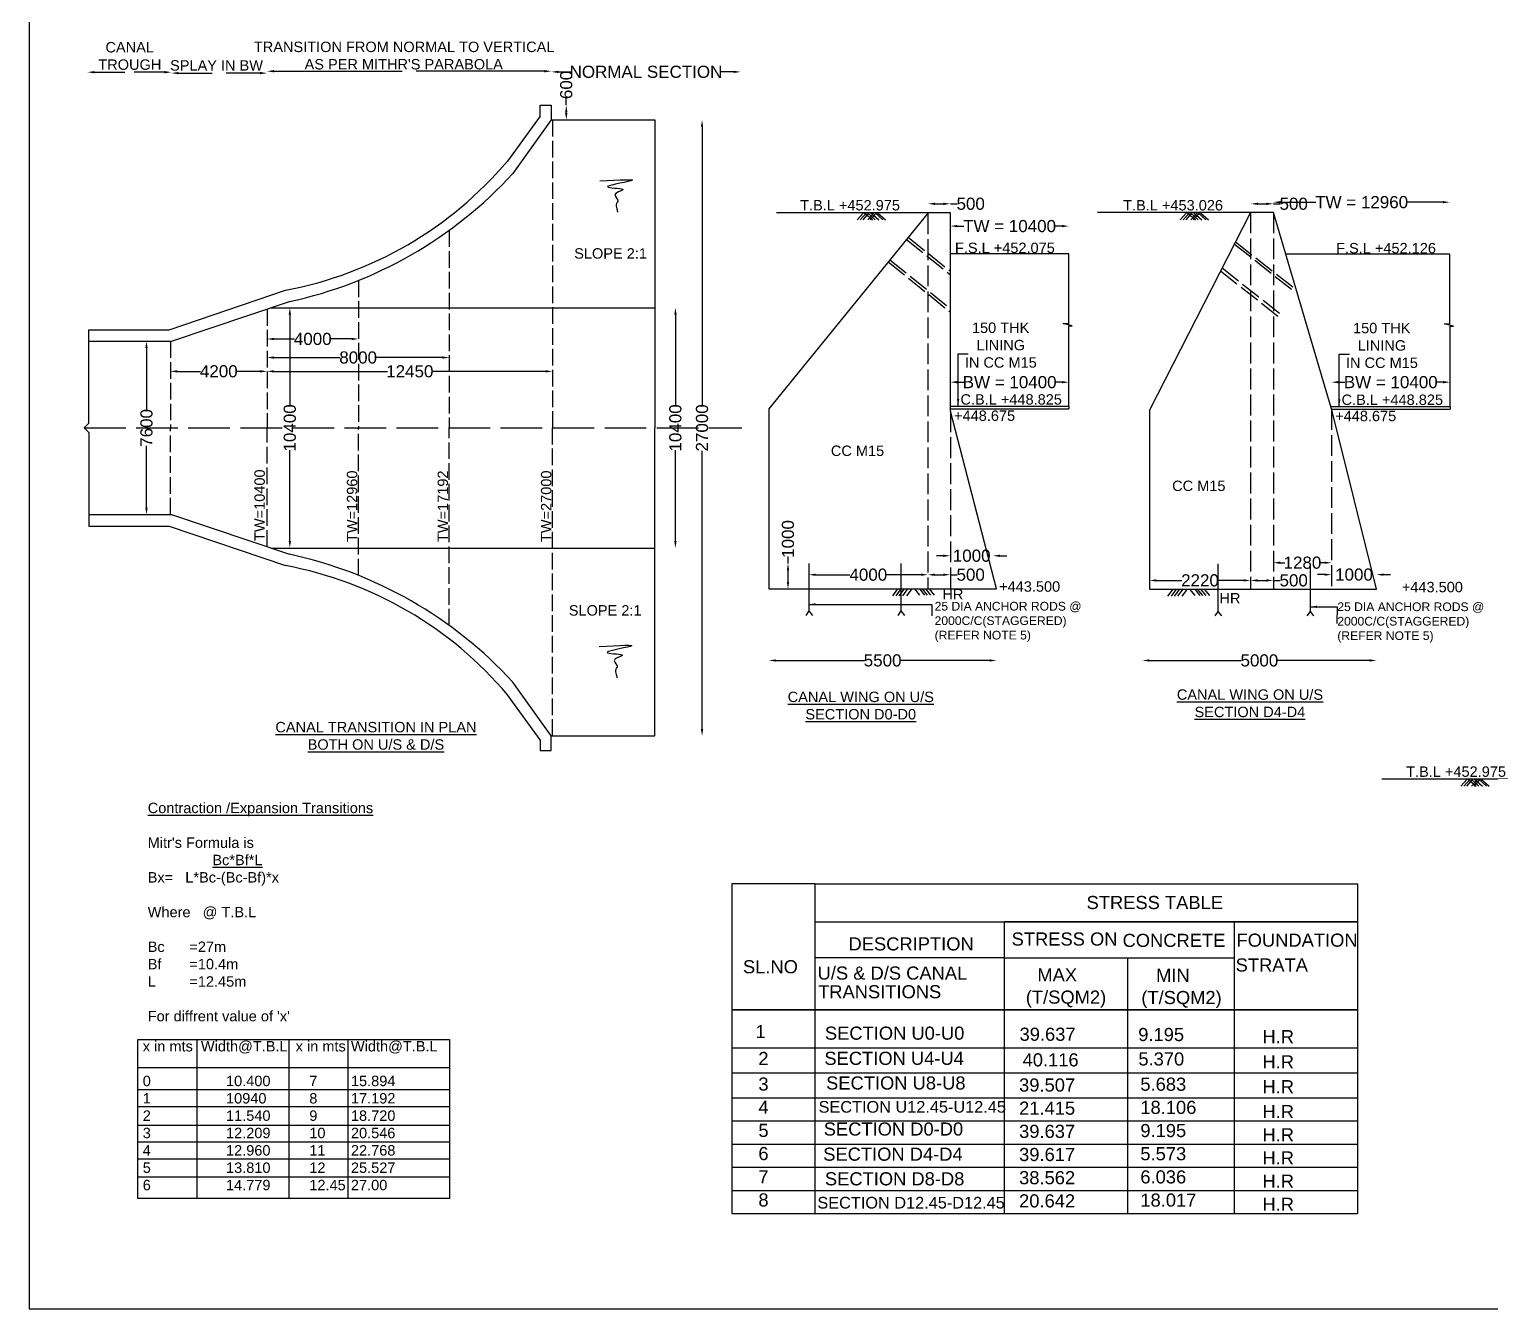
# Model space of a CAD drawing. Header units: millimetres. Extents: x 5124 to 2235148, y 2311 to 45645139.
# Drawn here: x 2156427 to 2198549, y 45589287 to 45626167 of the extents above; entities that cross this region are included whole.
import ezdxf

# ---------------------------------------------------------------- set-up
doc = ezdxf.new("R2010")
doc.units = ezdxf.units.MM
doc.header["$MEASUREMENT"] = 0
doc.linetypes.add('ACAD_ISO02W100', pattern=[15, 12, -3])
for name, color, linetype in [('DIMENSION', 7, 'Continuous'), ('DRAWING', 7, 'Continuous'), ('TEXT', 7, 'Continuous')]:
    doc.layers.add(name, color=color, linetype=linetype)
doc.styles.get("Standard").update_dxf_attribs({"font": 'arial.ttf', "height": 350})
doc.dimstyles.get("Standard").update_dxf_attribs({"dimtxt": 225, "dimasz": 200, "dimexe": 0.18, "dimexo": 0.0625, "dimgap": 0.09, "dimtad": 0, "dimdec": 0, "dimzin": 0, "dimdsep": 46, "dimtxsty": 'Standard', "dimcen": 0.09, "dimse1": 1, "dimse2": 1, "dimadec": 0, "dimazin": 0, "dimtfac": 1, "dimtdec": 0, "dimtofl": 0, "dimtmove": 0, "dimatfit": 3, "dimfxl": 1, "dimtolj": 1, "dimtzin": 0, "dimarcsym": 0})

# ---------------------------------------------------------------- blocks, each defined once
blk = doc.blocks.new('*D108')
at = {"layer": 'Defpoints', "color": 0, "transparency": 16777216}
for p in [(2159806, 45617175), (2159806, 45617175), (2159806, 45612178)]:
    blk.add_point(p, dxfattribs=at)
at = {"layer": 'DIMENSION', "color": 0, "lineweight": -2, "transparency": 16777216}
for p, q in [((2159806, 45616975), (2159806, 45615197)), ((2159806, 45612378), (2159806, 45614156))]:
    blk.add_line(p, q, dxfattribs=at)
at = {"layer": 'DIMENSION', "color": 0, "transparency": 16777216}
for points in [[(2159773, 45616975), (2159840, 45616975), (2159806, 45617175)], [(2159773, 45612378), (2159840, 45612378), (2159806, 45612178)]]:
    blk.add_solid(points, dxfattribs=at)
at = {"layer": 'DIMENSION', "color": 0, "transparency": 16777216, "insert": (2159806, 45614676), "char_height": 350, "attachment_point": 5, "rotation": 90}
blk.add_mtext('\\A1;7600', dxfattribs=at)
blk = doc.blocks.new('*D109')
at = {"layer": 'Defpoints', "color": 0, "transparency": 16777216}
for p in [(2160499, 45616167), (2163281, 45616306), (2163281, 45616167)]:
    blk.add_point(p, dxfattribs=at)
at = {"layer": 'DIMENSION', "color": 0, "lineweight": -2, "transparency": 16777216}
for p, q in [((2160699, 45616306), (2161361, 45616306)), ((2163081, 45616306), (2162419, 45616306))]:
    blk.add_line(p, q, dxfattribs=at)
at = {"layer": 'DIMENSION', "color": 0, "transparency": 16777216}
for points in [[(2160699, 45616340), (2160699, 45616273), (2160499, 45616306)], [(2163081, 45616340), (2163081, 45616273), (2163281, 45616306)]]:
    blk.add_solid(points, dxfattribs=at)
at = {"layer": 'DIMENSION', "color": 0, "transparency": 16777216, "insert": (2161890, 45616306), "char_height": 350, "attachment_point": 5}
blk.add_mtext('\\A1;4200', dxfattribs=at)
blk = doc.blocks.new('*D110')
at = {"layer": 'Defpoints', "color": 0, "transparency": 16777216}
for p in [(2163281, 45617239), (2165916, 45617239), (2165916, 45617239)]:
    blk.add_point(p, dxfattribs=at)
at = {"layer": 'DIMENSION', "color": 0, "lineweight": -2, "transparency": 16777216}
for p, q in [((2163481, 45617239), (2164069, 45617239)), ((2165716, 45617239), (2165127, 45617239))]:
    blk.add_line(p, q, dxfattribs=at)
at = {"layer": 'DIMENSION', "color": 0, "transparency": 16777216}
for points in [[(2163481, 45617273), (2163481, 45617206), (2163281, 45617239)], [(2165716, 45617273), (2165716, 45617206), (2165916, 45617239)]]:
    blk.add_solid(points, dxfattribs=at)
at = {"layer": 'DIMENSION', "color": 0, "transparency": 16777216, "insert": (2164598, 45617239), "char_height": 350, "attachment_point": 5}
blk.add_mtext('\\A1;4000', dxfattribs=at)
blk = doc.blocks.new('*D111')
at = {"layer": 'Defpoints', "color": 0, "transparency": 16777216}
for p in [(2163281, 45616704), (2168532, 45616704), (2168532, 45616704)]:
    blk.add_point(p, dxfattribs=at)
at = {"layer": 'DIMENSION', "color": 0, "lineweight": -2, "transparency": 16777216}
for p, q in [((2163481, 45616704), (2165384, 45616704)), ((2168332, 45616704), (2166429, 45616704))]:
    blk.add_line(p, q, dxfattribs=at)
at = {"layer": 'DIMENSION', "color": 0, "transparency": 16777216}
for points in [[(2163481, 45616737), (2163481, 45616671), (2163281, 45616704)], [(2168332, 45616737), (2168332, 45616671), (2168532, 45616704)]]:
    blk.add_solid(points, dxfattribs=at)
at = {"layer": 'DIMENSION', "color": 0, "transparency": 16777216, "insert": (2165906, 45616704), "char_height": 350, "attachment_point": 5}
blk.add_mtext('\\A1;8000', dxfattribs=at)
blk = doc.blocks.new('*D112')
at = {"layer": 'Defpoints', "color": 0, "transparency": 16777216}
for p in [(2163281, 45616306), (2171510, 45616306), (2171510, 45616306)]:
    blk.add_point(p, dxfattribs=at)
at = {"layer": 'DIMENSION', "color": 0, "lineweight": -2, "transparency": 16777216}
for p, q in [((2163481, 45616306), (2166754, 45616306)), ((2171310, 45616306), (2168037, 45616306))]:
    blk.add_line(p, q, dxfattribs=at)
at = {"layer": 'DIMENSION', "color": 0, "transparency": 16777216}
for points in [[(2163481, 45616340), (2163481, 45616273), (2163281, 45616306)], [(2171310, 45616340), (2171310, 45616273), (2171510, 45616306)]]:
    blk.add_solid(points, dxfattribs=at)
at = {"layer": 'DIMENSION', "color": 0, "transparency": 16777216, "insert": (2167395, 45616306), "char_height": 350, "attachment_point": 5}
blk.add_mtext('\\A1;12450', dxfattribs=at)
blk = doc.blocks.new('*D113')
at = {"layer": 'Defpoints', "color": 0, "transparency": 16777216}
for p in [(2163775, 45618141), (2163775, 45611212), (2163937, 45611212)]:
    blk.add_point(p, dxfattribs=at)
at = {"layer": 'DIMENSION', "color": 0, "lineweight": -2, "transparency": 16777216}
for p, q in [((2163937, 45617941), (2163937, 45615318)), ((2163937, 45611412), (2163937, 45614035))]:
    blk.add_line(p, q, dxfattribs=at)
at = {"layer": 'DIMENSION', "color": 0, "transparency": 16777216}
for points in [[(2163904, 45617941), (2163971, 45617941), (2163937, 45618141)], [(2163904, 45611412), (2163971, 45611412), (2163937, 45611212)]]:
    blk.add_solid(points, dxfattribs=at)
at = {"layer": 'DIMENSION', "color": 0, "transparency": 16777216, "insert": (2163937, 45614676), "char_height": 350, "attachment_point": 5, "rotation": 90}
blk.add_mtext('\\A1;10400', dxfattribs=at)
blk = doc.blocks.new('*D114')
at = {"layer": 'Defpoints', "color": 0, "transparency": 16777216}
for p in [(2174457, 45618141), (2174457, 45611212), (2175050, 45611212)]:
    blk.add_point(p, dxfattribs=at)
at = {"layer": 'DIMENSION', "color": 0, "lineweight": -2, "transparency": 16777216}
for p, q in [((2175050, 45617941), (2175050, 45615318)), ((2175050, 45611412), (2175050, 45614035))]:
    blk.add_line(p, q, dxfattribs=at)
at = {"layer": 'DIMENSION', "color": 0, "transparency": 16777216}
for points in [[(2175017, 45617941), (2175084, 45617941), (2175050, 45618141)], [(2175017, 45611412), (2175084, 45611412), (2175050, 45611212)]]:
    blk.add_solid(points, dxfattribs=at)
at = {"layer": 'DIMENSION', "color": 0, "transparency": 16777216, "insert": (2175050, 45614676), "char_height": 350, "attachment_point": 5, "rotation": 90}
blk.add_mtext('\\A1;10400', dxfattribs=at)
blk = doc.blocks.new('*D115')
at = {"layer": 'Defpoints', "color": 0, "transparency": 16777216}
for p in [(2174457, 45623554), (2174457, 45605799), (2175818, 45605799)]:
    blk.add_point(p, dxfattribs=at)
at = {"layer": 'DIMENSION', "color": 0, "lineweight": -2, "transparency": 16777216}
for p, q in [((2175818, 45623354), (2175818, 45615337)), ((2175818, 45605999), (2175818, 45614015))]:
    blk.add_line(p, q, dxfattribs=at)
at = {"layer": 'DIMENSION', "color": 0, "transparency": 16777216}
for points in [[(2175784, 45623354), (2175851, 45623354), (2175818, 45623554)], [(2175784, 45605999), (2175851, 45605999), (2175818, 45605799)]]:
    blk.add_solid(points, dxfattribs=at)
at = {"layer": 'DIMENSION', "color": 0, "transparency": 16777216, "insert": (2175818, 45614676), "char_height": 350, "attachment_point": 5, "rotation": 90}
blk.add_mtext('\\A1;27000', dxfattribs=at)
blk = doc.blocks.new('*D116')
at = {"layer": 'Defpoints', "color": 0, "transparency": 16777216}
for p in [(2171473, 45623974), (2171905, 45623974), (2171510, 45623554)]:
    blk.add_point(p, dxfattribs=at)
at = {"layer": 'DIMENSION', "color": 0, "lineweight": -2, "transparency": 16777216}
for p, q in [((2171905, 45623974), (2171905, 45624174)), ((2171905, 45623754), (2171905, 45623774))]:
    blk.add_line(p, q, dxfattribs=at)
at = {"layer": 'DIMENSION', "color": 0, "transparency": 16777216}
for points in [[(2171872, 45623774), (2171938, 45623774), (2171905, 45623974)], [(2171872, 45623754), (2171938, 45623754), (2171905, 45623554)]]:
    blk.add_solid(points, dxfattribs=at)
at = {"layer": 'DIMENSION', "color": 0, "transparency": 16777216, "insert": (2171905, 45624561), "char_height": 350, "attachment_point": 5, "rotation": 90}
blk.add_mtext('\\A1;600', dxfattribs=at)
blk = doc.blocks.new('*D117')
at = {"layer": 'Defpoints', "color": 0, "transparency": 16777216}
for p in [(2158105, 45624906), (2160523, 45624929), (2160523, 45624929)]:
    blk.add_point(p, dxfattribs=at)
at = {"layer": 'DIMENSION', "color": 0, "lineweight": -2, "transparency": 16777216}
for p, q in [((2158305, 45624929), (2159178, 45624929)), ((2160323, 45624929), (2159450, 45624929))]:
    blk.add_line(p, q, dxfattribs=at)
at = {"layer": 'DIMENSION', "color": 0, "transparency": 16777216}
for points in [[(2158305, 45624962), (2158305, 45624895), (2158105, 45624929)], [(2160323, 45624962), (2160323, 45624895), (2160523, 45624929)]]:
    blk.add_solid(points, dxfattribs=at)
at = {"layer": 'DIMENSION', "color": 0, "transparency": 16777216, "insert": (2159314, 45624929), "char_height": 350, "attachment_point": 5}
blk.add_mtext('\\A1;  ', dxfattribs=at)
blk = doc.blocks.new('*D118')
at = {"layer": 'Defpoints', "color": 0, "transparency": 16777216}
for p in [(2160523, 45624929), (2163279, 45624902), (2163279, 45624902)]:
    blk.add_point(p, dxfattribs=at)
at = {"layer": 'DIMENSION', "color": 0, "lineweight": -2, "transparency": 16777216}
for p, q in [((2160723, 45624902), (2161697, 45624902)), ((2163079, 45624902), (2162105, 45624902))]:
    blk.add_line(p, q, dxfattribs=at)
at = {"layer": 'DIMENSION', "color": 0, "transparency": 16777216}
for points in [[(2160723, 45624935), (2160723, 45624868), (2160523, 45624902)], [(2163079, 45624935), (2163079, 45624868), (2163279, 45624902)]]:
    blk.add_solid(points, dxfattribs=at)
at = {"layer": 'DIMENSION', "color": 0, "transparency": 16777216, "insert": (2161901, 45624902), "char_height": 350, "attachment_point": 5}
blk.add_mtext('\\A1;   ', dxfattribs=at)
blk = doc.blocks.new('*D119')
at = {"layer": 'Defpoints', "color": 0, "transparency": 16777216}
for p in [(2171473, 45624957), (2163279, 45624902), (2171473, 45624898)]:
    blk.add_point(p, dxfattribs=at)
at = {"layer": 'DIMENSION', "color": 0, "lineweight": -2, "transparency": 16777216}
for p, q in [((2163479, 45624957), (2167172, 45624957)), ((2171273, 45624957), (2167580, 45624957))]:
    blk.add_line(p, q, dxfattribs=at)
at = {"layer": 'DIMENSION', "color": 0, "transparency": 16777216}
for points in [[(2163479, 45624991), (2163479, 45624924), (2163279, 45624957)], [(2171273, 45624991), (2171273, 45624924), (2171473, 45624957)]]:
    blk.add_solid(points, dxfattribs=at)
at = {"layer": 'DIMENSION', "color": 0, "transparency": 16777216, "insert": (2167376, 45624957), "char_height": 350, "attachment_point": 5}
blk.add_mtext('\\A1;   ', dxfattribs=at)
blk = doc.blocks.new('*D121')
at = {"layer": 'Defpoints', "color": 0, "transparency": 16777216}
for p in [(2171473, 45624957), (2176930, 45624938), (2176930, 45624938)]:
    blk.add_point(p, dxfattribs=at)
at = {"layer": 'DIMENSION', "color": 0, "lineweight": -2, "transparency": 16777216}
for p, q in [((2171673, 45624938), (2172040, 45624938)), ((2176730, 45624938), (2176364, 45624938))]:
    blk.add_line(p, q, dxfattribs=at)
at = {"layer": 'DIMENSION', "color": 0, "transparency": 16777216}
for points in [[(2171673, 45624971), (2171673, 45624905), (2171473, 45624938)], [(2176730, 45624971), (2176730, 45624905), (2176930, 45624938)]]:
    blk.add_solid(points, dxfattribs=at)
at = {"layer": 'DIMENSION', "color": 0, "transparency": 16777216, "insert": (2174202, 45624938), "char_height": 350, "attachment_point": 5}
blk.add_mtext('\\A1;NORMAL SECTION', dxfattribs=at)
blk = doc.blocks.new('*D128')
at = {"layer": 'Defpoints', "color": 0, "transparency": 16777216}
for p in [(2182332, 45620872), (2182974, 45621135), (2182974, 45620872)]:
    blk.add_point(p, dxfattribs=at)
at = {"layer": 'DIMENSION', "color": 0, "lineweight": -2, "transparency": 16777216}
for p, q in [((2182532, 45621135), (2182774, 45621135)), ((2182974, 45621135), (2183174, 45621135))]:
    blk.add_line(p, q, dxfattribs=at)
at = {"layer": 'DIMENSION', "color": 0, "transparency": 16777216}
for points in [[(2182532, 45621168), (2182532, 45621102), (2182332, 45621135)], [(2182774, 45621168), (2182774, 45621102), (2182974, 45621135)]]:
    blk.add_solid(points, dxfattribs=at)
at = {"layer": 'DIMENSION', "color": 0, "transparency": 16777216, "insert": (2183560, 45621135), "char_height": 350, "attachment_point": 5}
blk.add_mtext('\\A1;500', dxfattribs=at)
blk = doc.blocks.new('*D122')
at = {"layer": 'Defpoints', "color": 0, "transparency": 16777216}
for p in [(2182974, 45620409), (2186389, 45620492), (2186389, 45619694)]:
    blk.add_point(p, dxfattribs=at)
at = {"layer": 'DIMENSION', "color": 0, "lineweight": -2, "transparency": 16777216}
for p, q in [((2183174, 45620492), (2183360, 45620492)), ((2186189, 45620492), (2186003, 45620492))]:
    blk.add_line(p, q, dxfattribs=at)
at = {"layer": 'DIMENSION', "color": 0, "transparency": 16777216}
for points in [[(2183174, 45620526), (2183174, 45620459), (2182974, 45620492)], [(2186189, 45620526), (2186189, 45620459), (2186389, 45620492)]]:
    blk.add_solid(points, dxfattribs=at)
at = {"layer": 'DIMENSION', "color": 0, "transparency": 16777216, "insert": (2184681, 45620492), "char_height": 350, "attachment_point": 5}
blk.add_mtext('\\A1;TW = 10400', dxfattribs=at)
blk = doc.blocks.new('*D123')
at = {"layer": 'Defpoints', "color": 0, "transparency": 16777216}
for p in [(2182974, 45615771), (2186391, 45615994), (2186391, 45615771)]:
    blk.add_point(p, dxfattribs=at)
at = {"layer": 'DIMENSION', "color": 0, "lineweight": -2, "transparency": 16777216}
for p, q in [((2183174, 45615994), (2183360, 45615994)), ((2186191, 45615994), (2186005, 45615994))]:
    blk.add_line(p, q, dxfattribs=at)
at = {"layer": 'DIMENSION', "color": 0, "transparency": 16777216}
for points in [[(2183174, 45616027), (2183174, 45615961), (2182974, 45615994)], [(2186191, 45616027), (2186191, 45615961), (2186391, 45615994)]]:
    blk.add_solid(points, dxfattribs=at)
at = {"layer": 'DIMENSION', "color": 0, "transparency": 16777216, "insert": (2184683, 45615994), "char_height": 350, "attachment_point": 5}
blk.add_mtext('\\A1;BW = 10400', dxfattribs=at)
blk = doc.blocks.new('*D124')
at = {"layer": 'Defpoints', "color": 0, "transparency": 16777216}
for p in [(2178295, 45610770), (2178896, 45610770), (2178896, 45610036)]:
    blk.add_point(p, dxfattribs=at)
at = {"layer": 'DIMENSION', "color": 0, "lineweight": -2, "transparency": 16777216}
for p, q in [((2178295, 45610770), (2178295, 45610970)), ((2178295, 45610236), (2178295, 45610570))]:
    blk.add_line(p, q, dxfattribs=at)
at = {"layer": 'DIMENSION', "color": 0, "transparency": 16777216}
for points in [[(2178262, 45610570), (2178329, 45610570), (2178295, 45610770)], [(2178262, 45610236), (2178329, 45610236), (2178295, 45610036)]]:
    blk.add_solid(points, dxfattribs=at)
at = {"layer": 'DIMENSION', "color": 0, "transparency": 16777216, "insert": (2178295, 45611475), "char_height": 350, "attachment_point": 5, "rotation": 90}
blk.add_mtext('\\A1;1000', dxfattribs=at)
blk = doc.blocks.new('*D125')
at = {"layer": 'Defpoints', "color": 0, "transparency": 16777216}
for p in [(2178896, 45610444), (2182324, 45610444), (2182324, 45610444)]:
    blk.add_point(p, dxfattribs=at)
at = {"layer": 'DIMENSION', "color": 0, "lineweight": -2, "transparency": 16777216}
for p, q in [((2179096, 45610444), (2180081, 45610444)), ((2182124, 45610444), (2181139, 45610444))]:
    blk.add_line(p, q, dxfattribs=at)
at = {"layer": 'DIMENSION', "color": 0, "transparency": 16777216}
for points in [[(2179096, 45610478), (2179096, 45610411), (2178896, 45610444)], [(2182124, 45610478), (2182124, 45610411), (2182324, 45610444)]]:
    blk.add_solid(points, dxfattribs=at)
at = {"layer": 'DIMENSION', "color": 0, "transparency": 16777216, "insert": (2180610, 45610444), "char_height": 350, "attachment_point": 5}
blk.add_mtext('\\A1;4000', dxfattribs=at)
blk = doc.blocks.new('*D126')
at = {"layer": 'Defpoints', "color": 0, "transparency": 16777216}
for p in [(2182324, 45610444), (2182974, 45610444), (2182974, 45610444)]:
    blk.add_point(p, dxfattribs=at)
at = {"layer": 'DIMENSION', "color": 0, "lineweight": -2, "transparency": 16777216}
for p, q in [((2182524, 45610444), (2182774, 45610444)), ((2182974, 45610444), (2183174, 45610444))]:
    blk.add_line(p, q, dxfattribs=at)
at = {"layer": 'DIMENSION', "color": 0, "transparency": 16777216}
for points in [[(2182524, 45610478), (2182524, 45610411), (2182324, 45610444)], [(2182774, 45610478), (2182774, 45610411), (2182974, 45610444)]]:
    blk.add_solid(points, dxfattribs=at)
at = {"layer": 'DIMENSION', "color": 0, "transparency": 16777216, "insert": (2183560, 45610444), "char_height": 350, "attachment_point": 5}
blk.add_mtext('\\A1;500', dxfattribs=at)
blk = doc.blocks.new('*D127')
at = {"layer": 'Defpoints', "color": 0, "transparency": 16777216}
for p in [(2184204, 45610991), (2182974, 45610444), (2184204, 45610423)]:
    blk.add_point(p, dxfattribs=at)
at = {"layer": 'DIMENSION', "color": 0, "lineweight": -2, "transparency": 16777216}
for p, q in [((2182774, 45610991), (2182574, 45610991)), ((2184404, 45610991), (2184604, 45610991))]:
    blk.add_line(p, q, dxfattribs=at)
at = {"layer": 'DIMENSION', "color": 0, "transparency": 16777216}
for points in [[(2182774, 45611024), (2182774, 45610957), (2182974, 45610991)], [(2184404, 45611024), (2184404, 45610957), (2184204, 45610991)]]:
    blk.add_solid(points, dxfattribs=at)
at = {"layer": 'DIMENSION', "color": 0, "transparency": 16777216, "insert": (2183589, 45610991), "char_height": 350, "attachment_point": 5}
blk.add_mtext('\\A1;1000', dxfattribs=at)
blk = doc.blocks.new('*D129')
at = {"layer": 'Defpoints', "color": 0, "transparency": 16777216}
for p in [(2177741, 45610036), (2184304, 45610036), (2184304, 45607973)]:
    blk.add_point(p, dxfattribs=at)
at = {"layer": 'DIMENSION', "color": 0, "lineweight": -2, "transparency": 16777216}
for p, q in [((2177941, 45607973), (2180500, 45607973)), ((2184104, 45607973), (2181544, 45607973))]:
    blk.add_line(p, q, dxfattribs=at)
at = {"layer": 'DIMENSION', "color": 0, "transparency": 16777216}
for points in [[(2177941, 45608006), (2177941, 45607940), (2177741, 45607973)], [(2184104, 45608006), (2184104, 45607940), (2184304, 45607973)]]:
    blk.add_solid(points, dxfattribs=at)
at = {"layer": 'DIMENSION', "color": 0, "transparency": 16777216, "insert": (2181022, 45607973), "char_height": 350, "attachment_point": 5}
blk.add_mtext('\\A1;5500', dxfattribs=at)
blk = doc.blocks.new('*D131')
at = {"layer": 'Defpoints', "color": 0, "transparency": 16777216}
for p in [(2191641, 45620871), (2192283, 45621135), (2192283, 45620871)]:
    blk.add_point(p, dxfattribs=at)
at = {"layer": 'DIMENSION', "color": 0, "lineweight": -2, "transparency": 16777216}
for p, q in [((2191841, 45621135), (2192083, 45621135)), ((2192283, 45621135), (2192483, 45621135))]:
    blk.add_line(p, q, dxfattribs=at)
at = {"layer": 'DIMENSION', "color": 0, "transparency": 16777216}
for points in [[(2191841, 45621168), (2191841, 45621101), (2191641, 45621135)], [(2192083, 45621168), (2192083, 45621101), (2192283, 45621135)]]:
    blk.add_solid(points, dxfattribs=at)
at = {"layer": 'DIMENSION', "color": 0, "transparency": 16777216, "insert": (2192869, 45621135), "char_height": 350, "attachment_point": 5}
blk.add_mtext('\\A1;500', dxfattribs=at)
blk = doc.blocks.new('*D136')
at = {"layer": 'Defpoints', "color": 0, "transparency": 16777216}
for p in [(2197372, 45621182), (2192283, 45620871), (2197372, 45619685)]:
    blk.add_point(p, dxfattribs=at)
at = {"layer": 'DIMENSION', "color": 0, "lineweight": -2, "transparency": 16777216}
for p, q in [((2192483, 45621182), (2193507, 45621182)), ((2197172, 45621182), (2196149, 45621182))]:
    blk.add_line(p, q, dxfattribs=at)
at = {"layer": 'DIMENSION', "color": 0, "transparency": 16777216}
for points in [[(2192483, 45621215), (2192483, 45621148), (2192283, 45621182)], [(2197172, 45621215), (2197172, 45621148), (2197372, 45621182)]]:
    blk.add_solid(points, dxfattribs=at)
at = {"layer": 'DIMENSION', "color": 0, "transparency": 16777216, "insert": (2194828, 45621182), "char_height": 350, "attachment_point": 5}
blk.add_mtext('\\A1;TW = 12960', dxfattribs=at)
blk = doc.blocks.new('*D137')
at = {"layer": 'Defpoints', "color": 0, "transparency": 16777216}
for p in [(2193958, 45615762), (2197375, 45615994), (2197375, 45615771)]:
    blk.add_point(p, dxfattribs=at)
at = {"layer": 'DIMENSION', "color": 0, "lineweight": -2, "transparency": 16777216}
for p, q in [((2194158, 45615994), (2194344, 45615994)), ((2197175, 45615994), (2196989, 45615994))]:
    blk.add_line(p, q, dxfattribs=at)
at = {"layer": 'DIMENSION', "color": 0, "transparency": 16777216}
for points in [[(2194158, 45616027), (2194158, 45615960), (2193958, 45615994)], [(2197175, 45616027), (2197175, 45615960), (2197375, 45615994)]]:
    blk.add_solid(points, dxfattribs=at)
at = {"layer": 'DIMENSION', "color": 0, "transparency": 16777216, "insert": (2195667, 45615994), "char_height": 350, "attachment_point": 5}
blk.add_mtext('\\A1;BW = 10400', dxfattribs=at)
blk = doc.blocks.new('*D132')
at = {"layer": 'Defpoints', "color": 0, "transparency": 16777216}
for p in [(2188507, 45610036), (2195255, 45610025), (2195255, 45607973)]:
    blk.add_point(p, dxfattribs=at)
at = {"layer": 'DIMENSION', "color": 0, "lineweight": -2, "transparency": 16777216}
for p, q in [((2188707, 45607973), (2191359, 45607973)), ((2195055, 45607973), (2192403, 45607973))]:
    blk.add_line(p, q, dxfattribs=at)
at = {"layer": 'DIMENSION', "color": 0, "transparency": 16777216}
for points in [[(2188707, 45608006), (2188707, 45607940), (2188507, 45607973)], [(2195055, 45608006), (2195055, 45607940), (2195255, 45607973)]]:
    blk.add_solid(points, dxfattribs=at)
at = {"layer": 'DIMENSION', "color": 0, "transparency": 16777216, "insert": (2191881, 45607973), "char_height": 350, "attachment_point": 5}
blk.add_mtext('\\A1;5000', dxfattribs=at)
blk = doc.blocks.new('*D133')
at = {"layer": 'Defpoints', "color": 0, "transparency": 16777216}
for p in [(2188710, 45610280), (2191627, 45610280), (2191627, 45610280)]:
    blk.add_point(p, dxfattribs=at)
at = {"layer": 'DRAWING', "color": 0, "lineweight": -2, "transparency": 16777216}
for p, q in [((2188910, 45610280), (2189644, 45610280)), ((2191427, 45610280), (2190694, 45610280))]:
    blk.add_line(p, q, dxfattribs=at)
at = {"layer": 'DRAWING', "color": 0, "transparency": 16777216}
for points in [[(2188910, 45610313), (2188910, 45610247), (2188710, 45610280)], [(2191427, 45610313), (2191427, 45610247), (2191627, 45610280)]]:
    blk.add_solid(points, dxfattribs=at)
at = {"layer": 'DRAWING', "color": 0, "transparency": 16777216, "insert": (2190169, 45610280), "char_height": 350, "attachment_point": 5}
blk.add_mtext('\\A1;2220', dxfattribs=at)
blk = doc.blocks.new('*D134')
at = {"layer": 'Defpoints', "color": 0, "transparency": 16777216}
for p in [(2191627, 45610280), (2192283, 45610280), (2192283, 45610280)]:
    blk.add_point(p, dxfattribs=at)
at = {"layer": 'DRAWING', "color": 0, "lineweight": -2, "transparency": 16777216}
for p, q in [((2191827, 45610280), (2192083, 45610280)), ((2192283, 45610280), (2192483, 45610280))]:
    blk.add_line(p, q, dxfattribs=at)
at = {"layer": 'DRAWING', "color": 0, "transparency": 16777216}
for points in [[(2191827, 45610313), (2191827, 45610247), (2191627, 45610280)], [(2192083, 45610313), (2192083, 45610247), (2192283, 45610280)]]:
    blk.add_solid(points, dxfattribs=at)
at = {"layer": 'DRAWING', "color": 0, "transparency": 16777216, "insert": (2192869, 45610280), "char_height": 350, "attachment_point": 5}
blk.add_mtext('\\A1;500', dxfattribs=at)
blk = doc.blocks.new('*D135')
at = {"layer": 'Defpoints', "color": 0, "transparency": 16777216}
for p in [(2193958, 45610790), (2192283, 45610280), (2193958, 45610280)]:
    blk.add_point(p, dxfattribs=at)
at = {"layer": 'DRAWING', "color": 0, "lineweight": -2, "transparency": 16777216}
for p, q in [((2192483, 45610790), (2192615, 45610790)), ((2193758, 45610790), (2193626, 45610790))]:
    blk.add_line(p, q, dxfattribs=at)
at = {"layer": 'DRAWING', "color": 0, "transparency": 16777216}
for points in [[(2192483, 45610823), (2192483, 45610757), (2192283, 45610790)], [(2193758, 45610823), (2193758, 45610757), (2193958, 45610790)]]:
    blk.add_solid(points, dxfattribs=at)
at = {"layer": 'DRAWING', "color": 0, "transparency": 16777216, "insert": (2193121, 45610790), "char_height": 350, "attachment_point": 5}
blk.add_mtext('\\A1;1280', dxfattribs=at)
blk = doc.blocks.new('*D130')
at = {"layer": 'Defpoints', "color": 0, "transparency": 16777216}
for p in [(2193958, 45610280), (2195255, 45610447), (2195255, 45610025)]:
    blk.add_point(p, dxfattribs=at)
at = {"layer": 'DRAWING', "color": 0, "lineweight": -2, "transparency": 16777216}
for p, q in [((2193758, 45610447), (2193558, 45610447)), ((2195455, 45610447), (2195655, 45610447))]:
    blk.add_line(p, q, dxfattribs=at)
at = {"layer": 'DRAWING', "color": 0, "transparency": 16777216}
for points in [[(2193758, 45610481), (2193758, 45610414), (2193958, 45610447)], [(2195455, 45610481), (2195455, 45610414), (2195255, 45610447)]]:
    blk.add_solid(points, dxfattribs=at)
at = {"layer": 'DRAWING', "color": 0, "transparency": 16777216, "insert": (2194607, 45610447), "char_height": 350, "attachment_point": 5}
blk.add_mtext('\\A1;1000', dxfattribs=at)

msp = doc.modelspace()

# ---------------------------------------------------------------- linework, layer by layer
at = {"layer": 'DIMENSION'}
for points in [[(2180466.7, 45620871.7), (2180287.6, 45620672.4)], [(2180555.2, 45620871.7), (2180376.1, 45620672.4)], [(2180628.2, 45620871.7), (2180449.1, 45620672.4)], [(2180502.4, 45620871.7), (2180728.1, 45620674.9)], [(2180581.9, 45620871.7), (2180807.7, 45620674.9)], [(2180774.2, 45620871.7), (2180595.1, 45620672.4)], [(2180841.1, 45620871.7), (2180662, 45620672.4)], [(2180682.7, 45620871.7), (2180908.5, 45620674.9)], [(2180803.4, 45620871.7), (2181029.2, 45620674.9)], [(2180875.8, 45620871.7), (2181101.6, 45620674.9)], [(2189775.4, 45620871.4), (2189596.3, 45620672)], [(2189863.9, 45620871.4), (2189684.8, 45620672)], [(2189936.9, 45620871.4), (2189757.8, 45620672)], [(2189811, 45620871.4), (2190036.8, 45620674.6)], [(2189890.5, 45620871.4), (2190116.3, 45620674.6)], [(2190082.8, 45620871.4), (2189903.7, 45620672)], [(2190149.7, 45620871.4), (2189970.6, 45620672)], [(2189991.4, 45620871.4), (2190217.1, 45620674.6)], [(2190112.1, 45620871.4), (2190337.8, 45620674.6)], [(2190184.5, 45620871.4), (2190410.3, 45620674.6)], [(2197864.4, 45604547.3), (2197685.3, 45604347.9)], [(2197953, 45604547.3), (2197773.8, 45604347.9)], [(2198025.9, 45604547.3), (2197846.8, 45604347.9)], [(2197900.1, 45604547.3), (2198125.9, 45604350.4)], [(2197979.6, 45604547.3), (2198205.4, 45604350.4)], [(2198171.9, 45604547.3), (2197992.8, 45604347.9)], [(2198238.8, 45604547.3), (2198059.7, 45604347.9)], [(2198080.4, 45604547.3), (2198306.2, 45604350.4)], [(2198201.1, 45604547.3), (2198426.9, 45604350.4)], [(2198273.6, 45604547.3), (2198499.3, 45604350.4)], [(2161255.3, 45597045.5), (2161255.3, 45592467.4)], [(2163905.4, 45597045.5), (2163905.4, 45592467.4)], [(2165606.4, 45597045.5), (2165606.4, 45592467.4)], [(2159556.4, 45596242.1), (2168541.8, 45596242.1)], [(2159556.4, 45595604.4), (2168541.8, 45595604.4)], [(2159556.4, 45595118.2), (2168541.8, 45595118.2)], [(2159556.4, 45594578), (2168541.8, 45594578)], [(2159556.4, 45594097.6), (2168541.8, 45594097.6)], [(2159556.4, 45593611.4), (2168541.8, 45593611.4)], [(2159556.4, 45593089.2), (2168541.8, 45593089.2)]]:
    msp.add_lwpolyline(points, dxfattribs=at)
msp.add_lwpolyline([(2159556.4, 45597045.5), (2168541.8, 45597045.5), (2168541.8, 45592467.4), (2159556.4, 45592467.4)], close=True, dxfattribs=at)
at = {"layer": 'DRAWING'}
msp.add_lwpolyline([(2235094.1, 45645138.5), (2156426.7, 45645138.5), (2156426.7, 45589286.9), (2235094.1, 45589286.9)], close=True, dxfattribs=at)
for points in [[(2171151.7, 45623662.7), (2171151.7, 45623974.1), (2171472.9, 45623974.1), (2171472.9, 45623554.1), (2170365.1, 45622004.5)], [(2171151.7, 45623662.7), (2170210.7, 45622367.5)], [(2171472.9, 45623554.1), (2174457.5, 45623554.1), (2174457.5, 45614676.3)], [(2177740.7, 45610036.1), (2184304, 45610036.1), (2182974.3, 45615156.2), (2182974.3, 45620871.7), (2177959.1, 45620871.7)], [(2182331.9, 45620871.7), (2177740.7, 45615227.3), (2177740.7, 45610036.1)], [(2188709.8, 45610024.8), (2195255.4, 45610024.8), (2193974.7, 45615162.8), (2192283, 45620887), (2191627.4, 45620887), (2187213.3, 45620887)], [(2191627.4, 45620887), (2188709.8, 45615190.9), (2188709.8, 45610024.8)], [(2186391.1, 45615305.4), (2186391.1, 45617619.6), (2186489.5, 45617619.6), (2186229.7, 45617689.5), (2186388.6, 45617689.5), (2186388.6, 45619694.2), (2182974.3, 45619694.2)], [(2197375, 45615296.5), (2197375, 45617610.7), (2197473.4, 45617610.7), (2197213.6, 45617680.5), (2197372.5, 45617680.5), (2197372.5, 45619685.3), (2192638.2, 45619685.3)], [(2158011.9, 45614676.3), (2158148.3, 45614810.8), (2158148.3, 45617506.7), (2160463.2, 45617506.7), (2163815.9, 45618647)], [(2160523.1, 45617174.7), (2163930.7, 45618317.9)], [(2163402.4, 45618140.7), (2174457.5, 45618140.7)], [(2158148.3, 45617174.7), (2160523.1, 45617174.7)], [(2182974.3, 45615305.4), (2186391.1, 45615305.4), (2186391.1, 45615227.3)], [(2193958.3, 45615296.5), (2197375, 45615296.5), (2197375, 45615218.4)], [(2182974.3, 45615227.3), (2186391.1, 45615227.3)], [(2193958.3, 45615218.4), (2197375, 45615218.4)], [(2158011.9, 45614676.3), (2158148.3, 45614541.9), (2158148.3, 45611846), (2160463.2, 45611846), (2163815.9, 45610705.7)], [(2171472.9, 45605798.6), (2174457.5, 45605798.6), (2174457.5, 45614676.3)], [(2158148.3, 45612178), (2160523.1, 45612178)], [(2160523.1, 45612178), (2163930.7, 45611034.8)], [(2163402.4, 45611212), (2174457.5, 45611212)], [(2178896.1, 45610769.7), (2178896.1, 45609399.7)], [(2181551.4, 45610769.7), (2181551.4, 45609399.7)], [(2190684, 45610758.4), (2190684, 45609388.4)], [(2193339.3, 45610758.4), (2193339.3, 45609388.4)], [(2181454.1, 45610036.1), (2181304.6, 45609838.9)], [(2181551.4, 45610036.1), (2181402, 45609838.9)], [(2181642.4, 45610036.1), (2181492.9, 45609838.9)], [(2181743, 45610036.1), (2181593.6, 45609838.9)], [(2181863.2, 45610036.1), (2181713.7, 45609838.9)], [(2181937.5, 45610036.1), (2182085.3, 45609854.7)], [(2182085.3, 45610036.1), (2182233.2, 45609854.7)], [(2182158.1, 45610036.1), (2182306, 45609854.7)], [(2182253.7, 45610036.1), (2182401.5, 45609854.7)], [(2182360.6, 45610036.1), (2182508.4, 45609854.7)], [(2189385.6, 45610024.8), (2189236.2, 45609827.6)], [(2189483, 45610024.8), (2189333.5, 45609827.6)], [(2189573.9, 45610024.8), (2189424.4, 45609827.6)], [(2189674.6, 45610024.8), (2189525.1, 45609827.6)], [(2189794.7, 45610024.8), (2189645.2, 45609827.6)], [(2189869, 45610024.8), (2190016.9, 45609843.3)], [(2190016.9, 45610024.8), (2190164.7, 45609843.3)], [(2190089.7, 45610024.8), (2190237.5, 45609843.3)], [(2190185.2, 45610024.8), (2190333, 45609843.3)], [(2190292.1, 45610024.8), (2190439.9, 45609843.3)], [(2178896.1, 45609399.7), (2178807.9, 45609268.2)], [(2178896.1, 45609399.7), (2178999.2, 45609268.2)], [(2181551.4, 45609399.7), (2181463.3, 45609268.2)], [(2181551.4, 45609399.7), (2181654.5, 45609268.2)], [(2190684, 45609388.4), (2190595.8, 45609256.9)], [(2190684, 45609388.4), (2190787.1, 45609256.9)], [(2193339.3, 45609388.4), (2193251.2, 45609256.9)], [(2193339.3, 45609388.4), (2193442.4, 45609256.9)], [(2171151.7, 45605690), (2171151.7, 45605378.5), (2171472.9, 45605378.5), (2171472.9, 45605798.6), (2170365.1, 45607348.2)], [(2171151.7, 45605690), (2170210.7, 45606985.2)], [(2199702.5, 45593671.2), (2204841.8, 45593671.2), (2204841.8, 45598887), (2200415.4, 45604547.3), (2199715.7, 45604547.3), (2195411.3, 45604547.3)]]:
    msp.add_lwpolyline(points, dxfattribs=at)
at = {"layer": 'DRAWING', "linetype": 'ACAD_ISO02W100', "ltscale": 40}
for points in [[(2171509.6, 45623554.1), (2171509.6, 45614676.3)], [(2168531.7, 45620372.7), (2168531.7, 45614676.3)], [(2165915.6, 45618927.1), (2165915.6, 45614676.3)], [(2163281, 45618100), (2163281, 45614676.3)], [(2160499.1, 45617174.7), (2160499.1, 45614676.3)], [(2160499.1, 45612178), (2160499.1, 45614676.3)], [(2163281, 45611252.7), (2163281, 45614676.3)], [(2165915.6, 45610425.5), (2165915.6, 45614676.3)], [(2168531.7, 45608980), (2168531.7, 45614676.3)], [(2171509.6, 45605798.6), (2171509.6, 45614676.3)]]:
    msp.add_lwpolyline(points, dxfattribs=at)
at = {"layer": 'DRAWING', "linetype": 'ACAD_ISO02W100', "ltscale": 50}
for points in [[(2182323.7, 45620861.6), (2182323.7, 45610036.1)], [(2191627.4, 45620887), (2191627.4, 45610024.8)], [(2192283, 45620887), (2192283, 45610024.8)], [(2181712.8, 45620110.6), (2182974.3, 45619090.3)], [(2181762.1, 45620171.1), (2182974.3, 45619190.6)], [(2191160.2, 45619974.9), (2192907.6, 45618592.8)], [(2191194, 45620041), (2192941.5, 45618658.9)], [(2181234, 45619521.9), (2182974.3, 45618114.3)], [(2181184.8, 45619461.4), (2182974.3, 45618014)], [(2190764.5, 45619202.4), (2192512, 45617820.4)], [(2190808.9, 45619289), (2192556.3, 45617906.9)], [(2182974.3, 45615156.2), (2182974.3, 45610036.1)], [(2193958.3, 45615218.4), (2193958.3, 45610024.8)]]:
    msp.add_lwpolyline(points, dxfattribs=at)
at = {"layer": 'DRAWING', "linetype": 'ACAD_ISO02W100', "ltscale": 100}
msp.add_lwpolyline([(2158011.9, 45614676.3), (2176965.9, 45614676.3)], dxfattribs=at)
at = {"layer": 'DRAWING'}
for centre, radius, start, end in [((2161784.4, 45629494.5), 11036.2, 280.60749, 319.7752), ((2161339.1, 45630299.7), 12258.8, 282.20443, 317.41579), ((2161784.4, 45599858.1), 11036.2, 40.2248, 79.39251), ((2161339.1, 45599053), 12258.8, 42.58421, 77.79557)]:
    msp.add_arc(centre, radius, start, end, dxfattribs=at)
for points in [[(2172872.3, 45621796.4), (2173767, 45621796.4), (2173113.7, 45621612.4), (2173535.6, 45621538.8), (2173303.4, 45621386.1), (2173394, 45621213.6), (2173351.6, 45621142.9), (2173365.7, 45620987.3), (2173382.7, 45620891.1)], [(2172853.6, 45608375.2), (2173748.3, 45608375.2), (2173095.1, 45608191.2), (2173517, 45608117.6), (2173284.8, 45607964.9), (2173375.4, 45607792.4), (2173332.9, 45607721.7), (2173347.1, 45607566.1), (2173364.1, 45607469.9)]]:
    msp.add_spline(points, degree=3, dxfattribs=at)
at = {"layer": 'TEXT', "ltscale": 0.4}
for p, q in [((2179073.1, 45601535.8), (2194712.8, 45601535.8)), ((2179073.1, 45592030.7), (2179073.1, 45601535.8)), ((2191163.6, 45600440.3), (2194712.8, 45600440.3)), ((2191163.6, 45592030.7), (2191163.6, 45600440.3))]:
    msp.add_line(p, q, dxfattribs=at)
at = {"layer": 'TEXT'}
for points in [[(2179073.1, 45601535.8), (2176680.1, 45601535.8), (2176680.1, 45592030.7), (2176680.1, 45592030.7)], [(2184526.8, 45599402.4), (2179073.1, 45599402.4)], [(2184526.8, 45599402.4), (2184526.8, 45592030.7)], [(2179073.1, 45597903.2), (2176680.1, 45597903.2)], [(2176680.1, 45597903.2), (2194712.8, 45597903.2)], [(2176680.1, 45596803.6), (2194712.8, 45596803.6)], [(2176680.1, 45596086.9), (2194712.8, 45596086.9)], [(2176680.1, 45595370.2), (2194712.8, 45595370.2)], [(2176680.1, 45594702.3), (2194712.8, 45594702.3)], [(2176680.1, 45594034.4), (2194712.8, 45594034.4)], [(2176680.1, 45593366.5), (2194712.8, 45593366.5)], [(2176680.1, 45592698.6), (2194712.8, 45592698.6)], [(2176680.1, 45592030.7), (2194712.8, 45592030.7)]]:
    msp.add_lwpolyline(points, dxfattribs=at)
at = {"layer": 'TEXT', "ltscale": 0.4}
for points in [[(2194712.8, 45601535.8), (2194712.8, 45592030.7)], [(2194712.8, 45597903.2), (2179073.1, 45597903.2), (2179073.1, 45600440.3), (2194712.8, 45600440.3)], [(2194712.8, 45600440.3), (2184526.8, 45600440.3), (2184526.8, 45599402.4), (2191163.6, 45599402.4)], [(2188076, 45599402.4), (2188076, 45592030.7)]]:
    msp.add_lwpolyline(points, dxfattribs=at)

# ---------------------------------------------------------------- texts
at = {"layer": 'DRAWING', "char_height": 300, "attachment_point": 1}
for s, insert, width in [('\\pi11.937;C.B.L +448.825', (2183253.1, 45615647.5), 2910.503), ('\\pi11.937;C.B.L +448.825', (2194237.1, 45615638.5), 2910.503), ('\\pi18.28;HR', (2182727.1, 45610032.6), 603), ('\\pi18.28;HR', (2190711.4, 45609916.5), 603)]:
    msp.add_mtext(s, dxfattribs=dict(at, insert=insert, width=width))
at = {"layer": 'TEXT'}
for s, height, p in [('STRESS TABLE', 377.978, (2186900.2, 45600807.2)), ('STRESS ON ', 377.98, (2184740.1, 45599755.7)), ('FOUNDATION', 377.98, (2191221.3, 45599722.8)), ('DESCRIPTION ', 377.978, (2180039.1, 45599614.8)), ('SL.NO ', 377.98, (2176996.6, 45598956.5)), ('STRATA', 377.98, (2191196.5, 45599007.6)), ('U/S & D/S CANAL ', 377.978, (2179148.2, 45598773.7)), ('MAX', 377.98, (2185482.2, 45598721.7)), ('MIN', 377.98, (2188904.3, 45598708.8)), ('TRANSITIONS', 377.978, (2179162.3, 45598236)), ('1', 378, (2177358.8, 45597088.1)), ('SECTION U0-U0', 377.978, (2179358.5, 45597041.9)), ('39.637', 377.98, (2184968.5, 45597011.3)), ('9.195', 377.98, (2188389.2, 45597003)), ('H.R', 377.98, (2191968.8, 45596941.6)), ('2', 378, (2177441, 45596311.5)), ('SECTION U4-U4', 377.978, (2179343.9, 45596316.9)), ('40.116', 377.98, (2185056.3, 45596272.8)), ('5.370', 377.98, (2188393.1, 45596298.8)), ('H.R', 377.98, (2191968.8, 45596215.3)), ('3', 378, (2177441.2, 45595575.3)), ('SECTION U8-U8', 377.978, (2179392.8, 45595606.8)), ('39.507', 377.98, (2184955.4, 45595548.1)), ('5.683', 377.98, (2188449.8, 45595570.7)), ('H.R', 377.98, (2191968.8, 45595498.6)), ('4', 378, (2177441.2, 45594907.4)), ('SECTION U12.45-U12.45', 336.048, (2179175.7, 45594938.9)), ('21.415', 377.98, (2184955.4, 45594880.2)), ('18.106', 377.98, (2188449.8, 45594902.8)), ('H.R', 377.98, (2191968.8, 45594781.9)), ('5', 378, (2177441.2, 45594239.5)), ('SECTION D0-D0', 377.978, (2179324.7, 45594279)), ('9.195', 377.98, (2188449.8, 45594234.9)), ('39.637', 377.98, (2184955.4, 45594212.3)), ('H.R', 377.98, (2191968.8, 45594114)), ('6', 378, (2177441.2, 45593571.6)), ('SECTION D4-D4', 377.978, (2179310.1, 45593554)), ('39.617', 377.98, (2184955.4, 45593544.4)), ('5.573', 377.98, (2188449.8, 45593567)), ('H.R', 377.98, (2191968.8, 45593446.1)), ('7', 378, (2177441.2, 45592903.7)), ('SECTION D8-D8', 377.978, (2179359, 45592843.9)), ('38.562', 377.98, (2184955.4, 45592876.5)), ('6.036', 377.98, (2188449.8, 45592899.1)), ('H.R', 377.98, (2191968.8, 45592778.2)), ('8', 378, (2177441.2, 45592235.8)), ('SECTION D12.45-D12.45', 336.048, (2179141.9, 45592176)), ('20.642', 377.98, (2184955.4, 45592208.6)), ('18.017', 377.98, (2188449.8, 45592231.2)), ('H.R', 377.98, (2191968.8, 45592110.3))]:
    msp.add_text(s, height=height, dxfattribs=at).set_placement(p)
at = {"layer": 'TEXT', "attachment_point": 1}
for s, insert, char_height, width in [('\\pi1154.3;CANAL \\P\\pi948.98;TROUGH', (2157469.9, 45625797.9), 300, 3670.343), ("\\pi92.147;TRANSITION FROM NORMAL TO VERTICAL\\P\\pi1552.4;AS PER MITHR'S PARABOLA", (2162810.1, 45625808.6), 300, 8821.469), ('\\pi507.78;SPLAY IN BW', (2159978.1, 45625274.6), 300, 3670.343), ('\\pi409.66;T.B.L +452.975', (2178234.9, 45621244.1), 300, 3670.343), ('\\pi410.89;T.B.L +453.026', (2187543.6, 45621243.8), 300, 3670.343), ('\\pi421.94;F.S.L +452.075', (2182685.2, 45620015.8), 300, 3670.343), ('\\pi423.17;F.S.L +452.126', (2193669.2, 45620006.9), 300, 3670.343), ('\\pi834.69;SLOPE 2:1', (2171298.7, 45619855.2), 300, 3670.343), ('\\pi225.68;150 THK \\P\\pi359.21;LINING \\P\\pi21.043;IN CC M15', (2183370.9, 45617712.4), 300, 2058.798), ('\\pi225.68;150 THK \\P\\pi359.21;LINING \\P\\pi21.043;IN CC M15', (2194354.8, 45617703.5), 300, 2058.798), ('\\pi525.58; +448.675', (2182439, 45615178.3), 300, 2910.503), ('\\pi525.58; +448.675', (2193422.9, 45615169.3), 300, 2910.503), ('\\pi11.937;CC M15', (2179518.4, 45614166.9), 300, 1523.259), ('\\pi11.937;CC M15', (2189354.5, 45613156.8), 300, 1523.259), ('\\pi1.5; +443.500', (2184261.6, 45610254.6), 300, 1859.071), ('\\pi1.5; +443.500', (2195868, 45610238.9), 300, 1859.071), ('\\pi834.69;SLOPE 2:1', (2171143.3, 45609567.2), 300, 3670.343), ('25 DIA ANCHOR RODS @ 2000C/C(STAGGERED)\\P(REFER NOTE 5)', (2182520.4, 45609661.7), 250, 5223.46), ('25 DIA ANCHOR RODS @ 2000C/C(STAGGERED)\\P(REFER NOTE 5)', (2194126.7, 45609646.1), 250, 5223.46), ('\\pi11.937;{\\LCANAL WING ON U/S \\P\\pi522.2;SECTION D0-D0}', (2178274.1, 45607073.8), 300, 4195.838), ('\\pi11.937;{\\LCANAL WING ON U/S \\P\\pi522.3;SECTION D4-D4}', (2189489.9, 45607139.4), 300, 4195.838), ('\\pi286.26;{\\LCANAL TRANSITION IN PLAN \\P\\pi1216.5;BOTH ON U/S & D/S}', (2163235, 45606201.4), 300, 6315.909), ('\\pi409.66;T.B.L +452.975', (2195701.1, 45604918.8), 300, 3670.343), ("{\\LContraction /Expansion Transitions\\P\\pi3544.6;\\P\\pi0;}Mitr's Formula is\\P                {\\LBc*Bf*L}\\PBx=   L*Bc-(Bc-Bf)*x\\P\\PWhere   @ T.B.L\\P\\PBc  ^I=27m\\PBf^I=10.4m\\PL^I=12.45m\\P\\PFor diffrent value of 'x'", (2159841.7, 45603872.5), 300, 7089.276), ('CONCRETE', (2187937.7, 45600094), 377.98, 3053.734), ('(T/SQM2)', (2185148.7, 45598458.9), 377.98, 2071.287), ('(T/SQM2)', (2188477.6, 45598447.1), 377.98, 2071.287), ('x in mts  Width@T.B.L  x in mts^IWidth@T.B.L\\P\\P0^I^I10.400^I7^I15.894\\P1^I^I10940^I^I8^I17.192\\P2^I^I11.540^I9^I18.720\\P3^I^I12.209^I10^I20.546\\P4^I^I12.960^I11^I22.768^I\\P5^I^I13.810^I12^I25.527\\P6^I^I14.779^I12.45^I27.00 ', (2159698.4, 45597003.8), 300, 8708.672)]:
    msp.add_mtext(s, dxfattribs=dict(at, insert=insert, char_height=char_height, width=width))
at = {"layer": 'TEXT', "char_height": 300, "width": 3670.343, "attachment_point": 1, "rotation": 90}
for s, insert in [('\\pi819.24;TW=10400', (2162916.2, 45610598.2)), ('\\pi819.24;TW=12960', (2165581, 45610567)), ('\\pi820.27;TW=17192', (2168197.1, 45610567)), ('\\pi819.24;TW=27000', (2171175, 45610567))]:
    msp.add_mtext(s, dxfattribs=dict(at, insert=insert))

# ---------------------------------------------------------------- dimensions: what is measured, and where the dimension line sits
at = {"layer": 'DIMENSION'}
for base, p1, p2, text, picture, middle in [((2176930.5, 45624938.1), (2171472.9, 45624957.3), (2176930.5, 45624938.1), 'NORMAL SECTION', '*D121', (2174201.7, 45624938.1)), ((2160522.6, 45624928.7), (2158105.1, 45624905.7), (2160522.6, 45624928.7), '  ', '*D117', (2159313.9, 45624928.7)), ((2171472.9, 45624957.3), (2163279.3, 45624901.5), (2171472.9, 45624898.1), '   ', '*D119', (2167376.1, 45624957.3)), ((2163279.3, 45624901.5), (2160522.6, 45624928.7), (2163279.3, 45624901.5), '   ', '*D118', (2161900.9, 45624901.5)), ((2182974.3, 45621134.9), (2182331.9, 45620871.7), (2182974.3, 45620871.7), '500', '*D128', (2183560.5, 45621134.9)), ((2186388.6, 45620492.4), (2182974.3, 45620409.2), (2186388.6, 45619694.2), 'TW = 10400', '*D122', (2184681.4, 45620492.4)), ((2192283, 45621134.6), (2191640.6, 45620871.4), (2192283, 45620871.4), '500', '*D131', (2192869.2, 45621134.6)), ((2165915.6, 45617239.5), (2163281, 45617239.5), (2165915.6, 45617239.5), '4000', '*D110', (2164598.3, 45617239.5)), ((2163281, 45616306.3), (2160499.1, 45616166.6), (2163281, 45616166.6), '4200', '*D109', (2161890, 45616306.3)), ((2168531.7, 45616704.1), (2163281, 45616704.1), (2168531.7, 45616704.1), '8000', '*D111', (2165906.4, 45616704.1)), ((2171509.6, 45616306.3), (2163281, 45616306.3), (2171509.6, 45616306.3), '12450', '*D112', (2167395.3, 45616306.3)), ((2186391.1, 45615994.1), (2182974.3, 45615771.2), (2186391.1, 45615771.2), 'BW = 10400', '*D123', (2184682.7, 45615994.1)), ((2197375, 45615993.7), (2193958.3, 45615762.2), (2197375, 45615770.9), 'BW = 10400', '*D137', (2195666.6, 45615993.7)), ((2184203.5, 45610990.6), (2182974.3, 45610444.2), (2184203.5, 45610423.1), '1000', '*D127', (2183588.9, 45610990.6)), ((2182323.7, 45610444.2), (2178896.1, 45610444.2), (2182323.7, 45610444.2), '4000', '*D125', (2180609.9, 45610444.2)), ((2182974.3, 45610444.2), (2182323.7, 45610444.2), (2182974.3, 45610444.2), '500', '*D126', (2183560.5, 45610444.2)), ((2184304, 45607973.2), (2177740.7, 45610036.1), (2184304, 45610036.1), '5500', '*D129', (2181022.4, 45607973.2)), ((2195255.4, 45607972.8), (2188507.3, 45610035.8), (2195255.4, 45610024.8), '5000', '*D132', (2191881.3, 45607972.8))]:
    dim = msp.add_linear_dim(base=base, p1=p1, p2=p2, text=text, dimstyle='Standard', dxfattribs=at)
    dim.commit()
    dim.dimension.update_dxf_attribs({"geometry": picture, "text_midpoint": middle})
for base, p1, p2, text, picture, middle in [((2171905, 45623974.1), (2171509.6, 45623554.1), (2171472.9, 45623974.1), '600', '*D116', (2171905, 45624561.2)), ((2175817.7, 45605798.6), (2174457.5, 45623554.1), (2174457.5, 45605798.6), '27000', '*D115', (2175817.7, 45614676.3)), ((2163937.2, 45611212), (2163775.4, 45618140.7), (2163775.4, 45611212), '10400', '*D113', (2163937.2, 45614676.3)), ((2175050.4, 45611212), (2174457.5, 45618140.7), (2174457.5, 45611212), '10400', '*D114', (2175050.4, 45614676.3)), ((2159806.4, 45617174.7), (2159806.4, 45612178), (2159806.4, 45617174.7), '7600', '*D108', (2159806.4, 45614676.3)), ((2178295.4, 45610769.7), (2178896.1, 45610036.1), (2178896.1, 45610769.7), '1000', '*D124', (2178295.4, 45611475.3))]:
    dim = msp.add_linear_dim(base=base, p1=p1, p2=p2, angle=90, text=text, dimstyle='Standard', dxfattribs=at)
    dim.commit()
    dim.dimension.update_dxf_attribs({"geometry": picture, "text_midpoint": middle})
dim = msp.add_linear_dim(base=(2197372.5, 45621181.6), p1=(2192283, 45620871.4), p2=(2197372.5, 45619685.3), text='TW = 12960', dimstyle='Standard', dxfattribs=at)
dim.commit()
dim.dimension.update_dxf_attribs({"geometry": '*D136', "text_midpoint": (2194827.7, 45621181.6), "dimtype": 160})
at = {"layer": 'DRAWING'}
for base, p1, p2, text, picture, middle in [((2193958.3, 45610789.9), (2192283, 45610279.9), (2193958.3, 45610279.9), '1280', '*D135', (2193120.6, 45610789.9)), ((2195255.4, 45610447.3), (2193958.3, 45610279.9), (2195255.4, 45610024.8), '1000', '*D130', (2194606.8, 45610447.3)), ((2191627.4, 45610279.9), (2188709.8, 45610279.9), (2191627.4, 45610279.9), '2220', '*D133', (2190168.6, 45610279.9)), ((2192283, 45610279.9), (2191627.4, 45610279.9), (2192283, 45610279.9), '500', '*D134', (2192869.2, 45610279.9))]:
    dim = msp.add_linear_dim(base=base, p1=p1, p2=p2, text=text, dimstyle='Standard', dxfattribs=at)
    dim.commit()
    dim.dimension.update_dxf_attribs({"geometry": picture, "text_midpoint": middle})

# ---------------------------------------------------------------- leaders
at = {"layer": 'DIMENSION'}
for points in [[(2183197.9, 45615305.4), (2183197.9, 45616809.5), (2183491.1, 45616809.5)], [(2194181.8, 45615296.5), (2194181.8, 45616800.5), (2194475, 45616800.5)]]:
    msp.add_leader(points, dimstyle='Standard', override={"dimgap": 0.09, "dimtad": 0}, dxfattribs=at)
at = {"layer": 'DRAWING'}
for points in [[(2178896.1, 45609590.8), (2182439.5, 45609590.8), (2182439.5, 45609263.2)], [(2193339.3, 45609519.6), (2194126.7, 45609519.6), (2194117.1, 45609038.8)]]:
    msp.add_leader(points, dimstyle='Standard', override={"dimgap": 0.09, "dimtad": 0}, dxfattribs=at)

doc.saveas('drawing.dxf')
